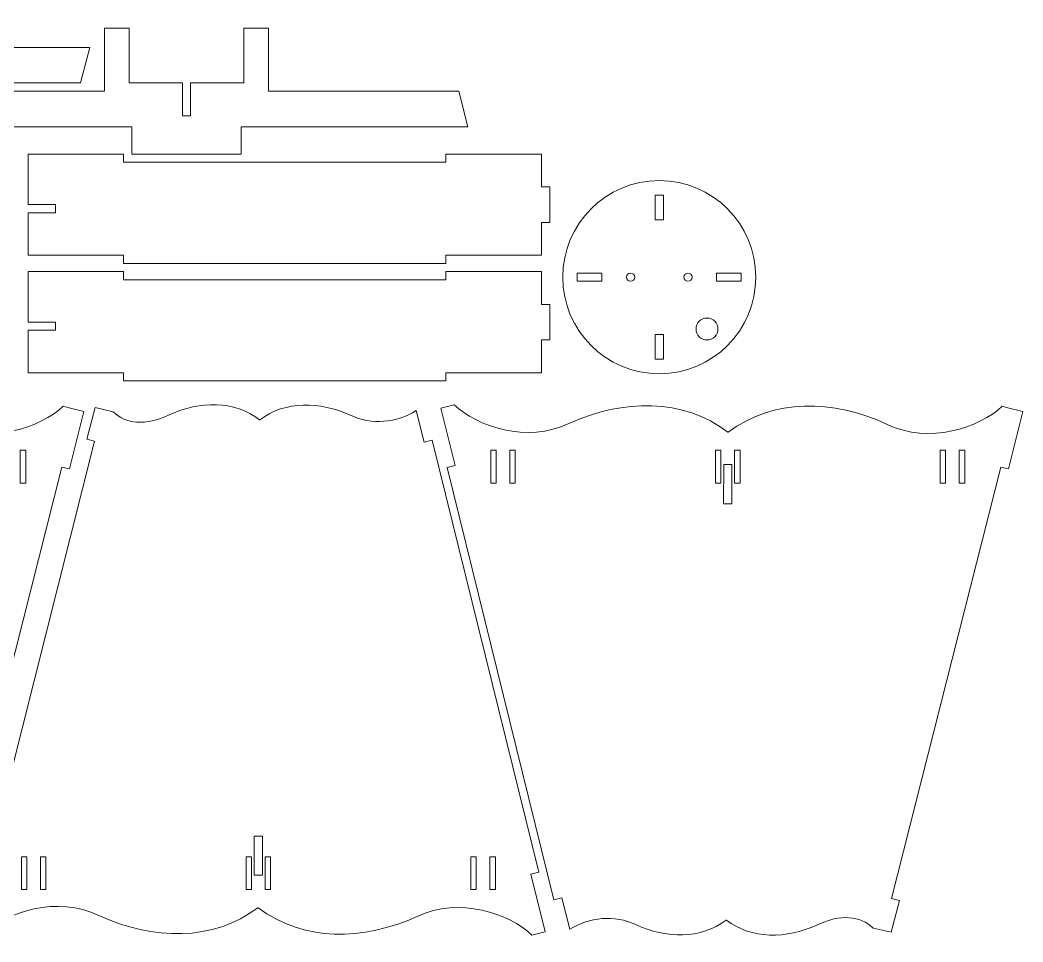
# Model space of a CAD drawing. Header units: millimetres. Extents: x -1461 to 1461, y -779 to 779.
# Drawn here: x -1096.3 to -729.1, y 65.5 to 402.8 of the extents above; entities that cross this region are included whole.
import ezdxf

# ---------------------------------------------------------------- set-up
doc = ezdxf.new("R2010")
doc.units = ezdxf.units.MM
doc.header["$MEASUREMENT"] = 0
doc.layers.add('Camada 1', color=7, linetype='Continuous')

msp = doc.modelspace()

# ---------------------------------------------------------------- linework, layer by layer
at = {"layer": 'Camada 1', "color": 250, "lineweight": 20}
for points, knots in [([(-1153.7978, 392.7788), (-1153.7978, 392.7788), (-1153.7978, 402.7788), (-1153.7978, 402.7788), (-1153.7978, 402.7788), (-1153.7978, 402.7788), (-1172.2978, 402.7788), (-1172.2978, 402.7788), (-1172.2978, 402.7788), (-1172.2978, 402.7788), (-1172.2978, 388.7788), (-1172.2978, 388.7788), (-1172.2978, 388.7788), (-1172.2978, 388.7788), (-1175.2978, 388.7788), (-1175.2978, 388.7788), (-1175.2978, 388.7788), (-1175.2978, 388.7788), (-1175.2978, 402.7788), (-1175.2978, 402.7788), (-1175.2978, 402.7788), (-1175.2978, 402.7788), (-1193.7978, 402.7788), (-1193.7978, 402.7788), (-1193.7978, 402.7788), (-1193.7978, 402.7788), (-1193.7978, 392.7788), (-1193.7978, 392.7788), (-1193.7978, 392.7788), (-1193.7978, 392.7788), (-1276.8488, 392.7788), (-1276.8488, 392.7788), (-1276.8488, 392.7788), (-1276.8488, 392.7788), (-1273.4941, 379.7788), (-1273.4941, 379.7788), (-1273.4941, 379.7788), (-1273.4941, 379.7788), (-1203.7978, 379.7788), (-1203.7978, 379.7788), (-1203.7978, 379.7788), (-1203.7978, 379.7788), (-1203.7978, 356.7788), (-1203.7978, 356.7788), (-1203.7978, 356.7788), (-1203.7978, 356.7788), (-1194.7978, 356.7788), (-1194.7978, 356.7788), (-1194.7978, 356.7788), (-1194.7978, 356.7788), (-1194.7978, 376.7788), (-1194.7978, 376.7788), (-1194.7978, 376.7788), (-1163.3899, 376.7788), (-1184.2057, 376.7788), (-1152.7978, 376.7788), (-1152.7978, 376.7788), (-1152.7978, 376.7788), (-1152.7978, 356.7788), (-1152.7978, 356.7788), (-1152.7978, 356.7788), (-1152.7978, 356.7788), (-1143.7978, 356.7788), (-1143.7978, 356.7788), (-1143.7978, 356.7788), (-1143.7978, 356.7788), (-1143.7978, 379.7788), (-1143.7978, 379.7788), (-1143.7978, 379.7788), (-1143.7978, 379.7788), (-1074.1015, 379.7788), (-1074.1015, 379.7788), (-1074.1015, 379.7788), (-1074.1015, 379.7788), (-1070.7468, 392.7788), (-1070.7468, 392.7788), (-1070.7468, 392.7788), (-1070.7468, 392.7788), (-1153.7978, 392.7788), (-1153.7978, 392.7788)], [0, 0, 0, 0, 0.04761905, 0.04761905, 0.04761905, 0.04761905, 0.0952381, 0.0952381, 0.0952381, 0.0952381, 0.14285714, 0.14285714, 0.14285714, 0.14285714, 0.19047619, 0.19047619, 0.19047619, 0.19047619, 0.23809524, 0.23809524, 0.23809524, 0.23809524, 0.28571429, 0.28571429, 0.28571429, 0.28571429, 0.33333333, 0.33333333, 0.33333333, 0.33333333, 0.38095238, 0.38095238, 0.38095238, 0.38095238, 0.42857143, 0.42857143, 0.42857143, 0.42857143, 0.47619048, 0.47619048, 0.47619048, 0.47619048, 0.52380952, 0.52380952, 0.52380952, 0.52380952, 0.57142857, 0.57142857, 0.57142857, 0.57142857, 0.61904762, 0.61904762, 0.61904762, 0.61904762, 0.66666667, 0.66666667, 0.66666667, 0.66666667, 0.71428571, 0.71428571, 0.71428571, 0.71428571, 0.76190476, 0.76190476, 0.76190476, 0.76190476, 0.80952381, 0.80952381, 0.80952381, 0.80952381, 0.85714286, 0.85714286, 0.85714286, 0.85714286, 0.9047619, 0.9047619, 0.9047619, 0.9047619, 1, 1, 1, 1]), ([(-1055.3664, 363.7788), (-1055.3664, 363.7788), (-1055.3664, 353.7788), (-1055.3664, 353.7788), (-1055.3664, 353.7788), (-1055.3664, 353.7788), (-1015.3664, 353.7788), (-1015.3664, 353.7788), (-1015.3664, 353.7788), (-1015.3664, 353.7788), (-1015.3664, 363.7788), (-1015.3664, 363.7788), (-1015.3664, 363.7788), (-1015.3664, 363.7788), (-932.3154, 363.7788), (-932.3154, 363.7788), (-932.3154, 363.7788), (-932.3154, 363.7788), (-935.6701, 376.7788), (-935.6701, 376.7788), (-935.6701, 376.7788), (-935.6701, 376.7788), (-1005.3664, 376.7788), (-1005.3664, 376.7788), (-1005.3664, 376.7788), (-1005.3664, 376.7788), (-1005.3664, 399.7788), (-1005.3664, 399.7788), (-1005.3664, 399.7788), (-1005.3664, 399.7788), (-1014.3664, 399.7788), (-1014.3664, 399.7788), (-1014.3664, 399.7788), (-1014.3664, 399.7788), (-1014.3664, 379.7788), (-1014.3664, 379.7788), (-1014.3664, 379.7788), (-1014.3664, 379.7788), (-1033.8664, 379.7788), (-1033.8664, 379.7788), (-1033.8664, 379.7788), (-1033.8664, 379.7788), (-1033.8664, 367.7788), (-1033.8664, 367.7788), (-1033.8664, 367.7788), (-1033.8664, 367.7788), (-1036.8664, 367.7788), (-1036.8664, 367.7788), (-1036.8664, 367.7788), (-1036.8664, 367.7788), (-1036.8664, 379.7788), (-1036.8664, 379.7788), (-1036.8664, 379.7788), (-1036.8664, 379.7788), (-1056.3664, 379.7788), (-1056.3664, 379.7788), (-1056.3664, 379.7788), (-1056.3664, 379.7788), (-1056.3664, 399.7788), (-1056.3664, 399.7788), (-1056.3664, 399.7788), (-1056.3664, 399.7788), (-1065.3664, 399.7788), (-1065.3664, 399.7788), (-1065.3664, 399.7788), (-1065.3664, 399.7788), (-1065.3664, 376.7788), (-1065.3664, 376.7788), (-1065.3664, 376.7788), (-1065.3664, 376.7788), (-1135.0627, 376.7788), (-1135.0627, 376.7788), (-1135.0627, 376.7788), (-1135.0627, 376.7788), (-1138.4174, 363.7788), (-1138.4174, 363.7788), (-1138.4174, 363.7788), (-1138.4174, 363.7788), (-1055.3664, 363.7788), (-1055.3664, 363.7788)], [0, 0, 0, 0, 0.04761905, 0.04761905, 0.04761905, 0.04761905, 0.0952381, 0.0952381, 0.0952381, 0.0952381, 0.14285714, 0.14285714, 0.14285714, 0.14285714, 0.19047619, 0.19047619, 0.19047619, 0.19047619, 0.23809524, 0.23809524, 0.23809524, 0.23809524, 0.28571429, 0.28571429, 0.28571429, 0.28571429, 0.33333333, 0.33333333, 0.33333333, 0.33333333, 0.38095238, 0.38095238, 0.38095238, 0.38095238, 0.42857143, 0.42857143, 0.42857143, 0.42857143, 0.47619048, 0.47619048, 0.47619048, 0.47619048, 0.52380952, 0.52380952, 0.52380952, 0.52380952, 0.57142857, 0.57142857, 0.57142857, 0.57142857, 0.61904762, 0.61904762, 0.61904762, 0.61904762, 0.66666667, 0.66666667, 0.66666667, 0.66666667, 0.71428571, 0.71428571, 0.71428571, 0.71428571, 0.76190476, 0.76190476, 0.76190476, 0.76190476, 0.80952381, 0.80952381, 0.80952381, 0.80952381, 0.85714286, 0.85714286, 0.85714286, 0.85714286, 0.9047619, 0.9047619, 0.9047619, 0.9047619, 1, 1, 1, 1]), ([(-1093.3664, 316.7788), (-1093.3664, 316.7788), (-1058.3664, 316.7788), (-1058.3664, 316.7788), (-1058.3664, 316.7788), (-1058.3664, 316.7788), (-1058.3664, 313.7788), (-1058.3664, 313.7788), (-1058.3664, 313.7788), (-1058.3664, 313.7788), (-940.3666, 313.7788), (-940.3666, 313.7788), (-940.3666, 313.7788), (-940.3666, 313.7788), (-940.3666, 316.7788), (-940.3666, 316.7788), (-940.3666, 316.7788), (-940.3666, 316.7788), (-905.3666, 316.7788), (-905.3666, 316.7788), (-905.3666, 316.7788), (-905.3666, 316.7788), (-905.3666, 328.7788), (-905.3666, 328.7788), (-905.3666, 328.7788), (-905.3666, 328.7788), (-902.299, 328.7788), (-902.299, 328.7788), (-902.299, 328.7788), (-902.299, 328.7788), (-902.299, 341.7788), (-902.299, 341.7788), (-902.299, 341.7788), (-902.299, 341.7788), (-905.3666, 341.7788), (-905.3666, 341.7788), (-905.3666, 341.7788), (-905.3666, 341.7788), (-905.3666, 353.7788), (-905.3666, 353.7788), (-905.3666, 353.7788), (-905.3666, 353.7788), (-940.3666, 353.7788), (-940.3666, 353.7788), (-940.3666, 353.7788), (-940.3666, 353.7788), (-940.3666, 350.7788), (-940.3666, 350.7788), (-940.3666, 350.7788), (-940.3666, 350.7788), (-1058.3664, 350.7788), (-1058.3664, 350.7788), (-1058.3664, 350.7788), (-1058.3664, 350.7788), (-1058.3664, 353.7788), (-1058.3664, 353.7788), (-1058.3664, 353.7788), (-1058.3664, 353.7788), (-1093.3664, 353.7788), (-1093.3664, 353.7788), (-1093.3664, 353.7788), (-1093.3664, 353.7788), (-1093.3664, 335.2788), (-1093.3664, 335.2788), (-1093.3664, 335.2788), (-1093.3664, 335.2788), (-1083.3664, 335.2788), (-1083.3664, 335.2788), (-1083.3664, 335.2788), (-1083.3664, 335.2788), (-1083.3664, 332.2788), (-1083.3664, 332.2788), (-1083.3664, 332.2788), (-1083.3664, 332.2788), (-1093.3664, 332.2788), (-1093.3664, 332.2788), (-1093.3664, 332.2788), (-1093.3664, 332.2788), (-1093.3664, 316.7788), (-1093.3664, 316.7788)], [0, 0, 0, 0, 0.04761905, 0.04761905, 0.04761905, 0.04761905, 0.0952381, 0.0952381, 0.0952381, 0.0952381, 0.14285714, 0.14285714, 0.14285714, 0.14285714, 0.19047619, 0.19047619, 0.19047619, 0.19047619, 0.23809524, 0.23809524, 0.23809524, 0.23809524, 0.28571429, 0.28571429, 0.28571429, 0.28571429, 0.33333333, 0.33333333, 0.33333333, 0.33333333, 0.38095238, 0.38095238, 0.38095238, 0.38095238, 0.42857143, 0.42857143, 0.42857143, 0.42857143, 0.47619048, 0.47619048, 0.47619048, 0.47619048, 0.52380952, 0.52380952, 0.52380952, 0.52380952, 0.57142857, 0.57142857, 0.57142857, 0.57142857, 0.61904762, 0.61904762, 0.61904762, 0.61904762, 0.66666667, 0.66666667, 0.66666667, 0.66666667, 0.71428571, 0.71428571, 0.71428571, 0.71428571, 0.76190476, 0.76190476, 0.76190476, 0.76190476, 0.80952381, 0.80952381, 0.80952381, 0.80952381, 0.85714286, 0.85714286, 0.85714286, 0.85714286, 0.9047619, 0.9047619, 0.9047619, 0.9047619, 1, 1, 1, 1]), ([(-826.9195, 308.7144), (-826.9195, 289.1921), (-842.7455, 273.3661), (-862.2678, 273.3661), (-862.2678, 273.3661), (-881.7901, 273.3661), (-897.6161, 289.1921), (-897.6161, 308.7144), (-897.6161, 308.7144), (-897.6161, 328.2367), (-881.7901, 344.0627), (-862.2678, 344.0627), (-862.2678, 344.0627), (-842.7455, 344.0627), (-826.9195, 328.2367), (-826.9195, 308.7144)], [0, 0, 0, 0, 0.2, 0.2, 0.2, 0.2, 0.4, 0.4, 0.4, 0.4, 0.6, 0.6, 0.6, 0.6, 1, 1, 1, 1]), ([(-860.7678, 338.7144), (-860.7678, 338.7144), (-860.7678, 329.7144), (-860.7678, 329.7144), (-860.7678, 329.7144), (-860.7678, 329.7144), (-863.7678, 329.7144), (-863.7678, 329.7144), (-863.7678, 329.7144), (-863.7678, 329.7144), (-863.7678, 338.7144), (-863.7678, 338.7144), (-863.7678, 338.7144), (-863.7678, 338.7144), (-860.7678, 338.7144), (-860.7678, 338.7144)], [0, 0, 0, 0, 0.2, 0.2, 0.2, 0.2, 0.4, 0.4, 0.4, 0.4, 0.6, 0.6, 0.6, 0.6, 1, 1, 1, 1]), ([(-1093.3664, 273.7788), (-1093.3664, 273.7788), (-1058.3664, 273.7788), (-1058.3664, 273.7788), (-1058.3664, 273.7788), (-1058.3664, 273.7788), (-1058.3664, 270.7788), (-1058.3664, 270.7788), (-1058.3664, 270.7788), (-1058.3664, 270.7788), (-940.3666, 270.7788), (-940.3666, 270.7788), (-940.3666, 270.7788), (-940.3666, 270.7788), (-940.3666, 273.7788), (-940.3666, 273.7788), (-940.3666, 273.7788), (-940.3666, 273.7788), (-905.3666, 273.7788), (-905.3666, 273.7788), (-905.3666, 273.7788), (-905.3666, 273.7788), (-905.3666, 285.7788), (-905.3666, 285.7788), (-905.3666, 285.7788), (-905.3666, 285.7788), (-902.299, 285.7788), (-902.299, 285.7788), (-902.299, 285.7788), (-902.299, 285.7788), (-902.299, 298.7788), (-902.299, 298.7788), (-902.299, 298.7788), (-902.299, 298.7788), (-905.3666, 298.7788), (-905.3666, 298.7788), (-905.3666, 298.7788), (-905.3666, 298.7788), (-905.3666, 310.7788), (-905.3666, 310.7788), (-905.3666, 310.7788), (-905.3666, 310.7788), (-940.3666, 310.7788), (-940.3666, 310.7788), (-940.3666, 310.7788), (-940.3666, 310.7788), (-940.3666, 307.7788), (-940.3666, 307.7788), (-940.3666, 307.7788), (-940.3666, 307.7788), (-1058.3664, 307.7788), (-1058.3664, 307.7788), (-1058.3664, 307.7788), (-1058.3664, 307.7788), (-1058.3664, 310.7788), (-1058.3664, 310.7788), (-1058.3664, 310.7788), (-1058.3664, 310.7788), (-1093.3664, 310.7788), (-1093.3664, 310.7788), (-1093.3664, 310.7788), (-1093.3664, 310.7788), (-1093.3664, 292.2788), (-1093.3664, 292.2788), (-1093.3664, 292.2788), (-1093.3664, 292.2788), (-1083.3664, 292.2788), (-1083.3664, 292.2788), (-1083.3664, 292.2788), (-1083.3664, 292.2788), (-1083.3664, 289.2788), (-1083.3664, 289.2788), (-1083.3664, 289.2788), (-1083.3664, 289.2788), (-1093.3664, 289.2788), (-1093.3664, 289.2788), (-1093.3664, 289.2788), (-1093.3664, 289.2788), (-1093.3664, 273.7788), (-1093.3664, 273.7788)], [0, 0, 0, 0, 0.04761905, 0.04761905, 0.04761905, 0.04761905, 0.0952381, 0.0952381, 0.0952381, 0.0952381, 0.14285714, 0.14285714, 0.14285714, 0.14285714, 0.19047619, 0.19047619, 0.19047619, 0.19047619, 0.23809524, 0.23809524, 0.23809524, 0.23809524, 0.28571429, 0.28571429, 0.28571429, 0.28571429, 0.33333333, 0.33333333, 0.33333333, 0.33333333, 0.38095238, 0.38095238, 0.38095238, 0.38095238, 0.42857143, 0.42857143, 0.42857143, 0.42857143, 0.47619048, 0.47619048, 0.47619048, 0.47619048, 0.52380952, 0.52380952, 0.52380952, 0.52380952, 0.57142857, 0.57142857, 0.57142857, 0.57142857, 0.61904762, 0.61904762, 0.61904762, 0.61904762, 0.66666667, 0.66666667, 0.66666667, 0.66666667, 0.71428571, 0.71428571, 0.71428571, 0.71428571, 0.76190476, 0.76190476, 0.76190476, 0.76190476, 0.80952381, 0.80952381, 0.80952381, 0.80952381, 0.85714286, 0.85714286, 0.85714286, 0.85714286, 0.9047619, 0.9047619, 0.9047619, 0.9047619, 1, 1, 1, 1]), ([(-883.2678, 307.2144), (-883.2678, 307.2144), (-892.2678, 307.2144), (-892.2678, 307.2144), (-892.2678, 307.2144), (-892.2678, 307.2144), (-892.2678, 310.2144), (-892.2678, 310.2144), (-892.2678, 310.2144), (-892.2678, 310.2144), (-883.2678, 310.2144), (-883.2678, 310.2144), (-883.2678, 310.2144), (-883.2678, 310.2144), (-883.2678, 307.2144), (-883.2678, 307.2144)], [0, 0, 0, 0, 0.2, 0.2, 0.2, 0.2, 0.4, 0.4, 0.4, 0.4, 0.6, 0.6, 0.6, 0.6, 1, 1, 1, 1]), ([(-871.2678, 308.7144), (-871.2678, 307.8859), (-871.9393, 307.2144), (-872.7678, 307.2144), (-872.7678, 307.2144), (-873.5963, 307.2144), (-874.2678, 307.8859), (-874.2678, 308.7144), (-874.2678, 308.7144), (-874.2678, 309.5429), (-873.5963, 310.2144), (-872.7678, 310.2144), (-872.7678, 310.2144), (-871.9393, 310.2144), (-871.2678, 309.5429), (-871.2678, 308.7144)], [0, 0, 0, 0, 0.2, 0.2, 0.2, 0.2, 0.4, 0.4, 0.4, 0.4, 0.6, 0.6, 0.6, 0.6, 1, 1, 1, 1]), ([(-850.2678, 308.7144), (-850.2678, 307.8859), (-850.9393, 307.2144), (-851.7678, 307.2144), (-851.7678, 307.2144), (-852.5963, 307.2144), (-853.2678, 307.8859), (-853.2678, 308.7144), (-853.2678, 308.7144), (-853.2678, 309.5429), (-852.5963, 310.2144), (-851.7678, 310.2144), (-851.7678, 310.2144), (-850.9393, 310.2144), (-850.2678, 309.5429), (-850.2678, 308.7144)], [0, 0, 0, 0, 0.2, 0.2, 0.2, 0.2, 0.4, 0.4, 0.4, 0.4, 0.6, 0.6, 0.6, 0.6, 1, 1, 1, 1]), ([(-832.2678, 307.2144), (-832.2678, 307.2144), (-841.2678, 307.2144), (-841.2678, 307.2144), (-841.2678, 307.2144), (-841.2678, 307.2144), (-841.2678, 310.2144), (-841.2678, 310.2144), (-841.2678, 310.2144), (-841.2678, 310.2144), (-832.2678, 310.2144), (-832.2678, 310.2144), (-832.2678, 310.2144), (-832.2678, 310.2144), (-832.2678, 307.2144), (-832.2678, 307.2144)], [0, 0, 0, 0, 0.2, 0.2, 0.2, 0.2, 0.4, 0.4, 0.4, 0.4, 0.6, 0.6, 0.6, 0.6, 1, 1, 1, 1]), ([(-840.8049, 289.7673), (-840.8049, 287.5581), (-842.5957, 285.7673), (-844.8049, 285.7673), (-844.8049, 285.7673), (-847.0141, 285.7673), (-848.8049, 287.5581), (-848.8049, 289.7673), (-848.8049, 289.7673), (-848.8049, 291.9765), (-847.0141, 293.7673), (-844.8049, 293.7673), (-844.8049, 293.7673), (-842.5957, 293.7673), (-840.8049, 291.9765), (-840.8049, 289.7673)], [0, 0, 0, 0, 0.2, 0.2, 0.2, 0.2, 0.4, 0.4, 0.4, 0.4, 0.6, 0.6, 0.6, 0.6, 1, 1, 1, 1]), ([(-860.7678, 287.7144), (-860.7678, 287.7144), (-860.7678, 278.7144), (-860.7678, 278.7144), (-860.7678, 278.7144), (-860.7678, 278.7144), (-863.7678, 278.7144), (-863.7678, 278.7144), (-863.7678, 278.7144), (-863.7678, 278.7144), (-863.7678, 287.7144), (-863.7678, 287.7144), (-863.7678, 287.7144), (-863.7678, 287.7144), (-860.7678, 287.7144), (-860.7678, 287.7144)], [0, 0, 0, 0, 0.2, 0.2, 0.2, 0.2, 0.4, 0.4, 0.4, 0.4, 0.6, 0.6, 0.6, 0.6, 1, 1, 1, 1]), ([(-1244.5971, 80.9716), (-1244.5971, 80.9716), (-1241.6873, 81.6919), (-1241.6873, 81.6919), (-1241.6873, 81.6919), (-1241.6873, 81.6919), (-1238.7111, 70.1303), (-1238.7111, 70.1303), (-1238.7111, 70.1303), (-1231.6207, 74.7445), (-1222.4342, 75.4109), (-1214.674, 71.8739), (-1214.674, 71.8739), (-1203.3838, 66.728), (-1190.8689, 66.4554), (-1181.5174, 73.4988), (-1181.5174, 73.4988), (-1181.5174, 73.4988), (-1181.471, 73.4976), (-1181.471, 73.4976), (-1181.471, 73.4976), (-1181.471, 73.4976), (-1181.4243, 73.4985), (-1181.4243, 73.4985), (-1181.4243, 73.4985), (-1172.1155, 66.4055), (-1159.599, 66.6111), (-1148.2781, 71.6969), (-1148.2781, 71.6969), (-1139.6105, 75.8503), (-1132.4357, 75.0729), (-1127.7513, 70.5923), (-1127.7513, 70.5923), (-1127.7513, 70.5923), (-1121.1725, 69.0515), (-1121.1725, 69.0515), (-1121.1725, 69.0515), (-1121.1725, 69.0515), (-1118.1032, 80.6625), (-1118.1032, 80.6625), (-1118.1032, 80.6625), (-1118.1032, 80.6625), (-1120.9793, 81.3794), (-1120.9793, 81.3794), (-1120.9793, 81.3794), (-1120.9793, 81.3794), (-1081.0308, 239.25), (-1081.0308, 239.25), (-1081.0308, 239.25), (-1081.0308, 239.25), (-1078.1824, 238.54), (-1078.1824, 238.54), (-1078.1824, 238.54), (-1078.1824, 238.54), (-1072.8779, 259.6075), (-1072.8779, 259.6075), (-1072.8779, 259.6075), (-1072.8779, 259.6075), (-1078.8479, 261.0731), (-1078.8479, 261.0731), (-1078.8479, 261.0731), (-1078.8479, 261.0731), (-1080.4594, 261.5064), (-1080.4594, 261.5064), (-1080.4594, 261.5064), (-1088.7328, 253.6358), (-1107.3604, 247.4493), (-1122.5386, 254.8706), (-1122.5386, 254.8706), (-1142.3673, 263.9641), (-1164.3462, 264.4482), (-1180.7679, 252.0065), (-1180.7679, 252.0065), (-1180.7679, 252.0065), (-1180.8493, 252.0088), (-1180.8493, 252.0088), (-1180.8493, 252.0088), (-1180.8493, 252.0088), (-1180.9308, 252.007), (-1180.9308, 252.007), (-1180.9308, 252.007), (-1197.2806, 264.5403), (-1219.2615, 264.1791), (-1239.1427, 255.1966), (-1239.1427, 255.1966), (-1254.3634, 247.8604), (-1272.8806, 254.1295), (-1281.1083, 262.0462), (-1281.1083, 262.0462), (-1281.1083, 262.0462), (-1285.9801, 260.8225), (-1285.9801, 260.8225), (-1285.9801, 260.8225), (-1285.9801, 260.8225), (-1280.7316, 239.7884), (-1280.7316, 239.7884), (-1280.7316, 239.7884), (-1280.7316, 239.7884), (-1283.6436, 239.0675), (-1283.6436, 239.0675), (-1283.6436, 239.0675), (-1283.6436, 239.0675), (-1244.5971, 80.9716), (-1244.5971, 80.9716)], [0, 0, 0, 0, 0.03703704, 0.03703704, 0.03703704, 0.03703704, 0.07407407, 0.07407407, 0.07407407, 0.07407407, 0.11111111, 0.11111111, 0.11111111, 0.11111111, 0.14814815, 0.14814815, 0.14814815, 0.14814815, 0.18518519, 0.18518519, 0.18518519, 0.18518519, 0.22222222, 0.22222222, 0.22222222, 0.22222222, 0.25925926, 0.25925926, 0.25925926, 0.25925926, 0.2962963, 0.2962963, 0.2962963, 0.2962963, 0.33333333, 0.33333333, 0.33333333, 0.33333333, 0.37037037, 0.37037037, 0.37037037, 0.37037037, 0.40740741, 0.40740741, 0.40740741, 0.40740741, 0.44444444, 0.44444444, 0.44444444, 0.44444444, 0.48148148, 0.48148148, 0.48148148, 0.48148148, 0.51851852, 0.51851852, 0.51851852, 0.51851852, 0.55555556, 0.55555556, 0.55555556, 0.55555556, 0.59259259, 0.59259259, 0.59259259, 0.59259259, 0.62962963, 0.62962963, 0.62962963, 0.62962963, 0.66666667, 0.66666667, 0.66666667, 0.66666667, 0.7037037, 0.7037037, 0.7037037, 0.7037037, 0.74074074, 0.74074074, 0.74074074, 0.74074074, 0.77777778, 0.77777778, 0.77777778, 0.77777778, 0.81481481, 0.81481481, 0.81481481, 0.81481481, 0.85185185, 0.85185185, 0.85185185, 0.85185185, 0.88888889, 0.88888889, 0.88888889, 0.88888889, 0.92592593, 0.92592593, 0.92592593, 0.92592593, 1, 1, 1, 1]), ([(-900.8504, 80.9716), (-900.8504, 80.9716), (-897.9406, 81.6919), (-897.9406, 81.6919), (-897.9406, 81.6919), (-897.9406, 81.6919), (-894.9644, 70.1303), (-894.9644, 70.1303), (-894.9644, 70.1303), (-887.874, 74.7445), (-878.6875, 75.4109), (-870.9273, 71.8739), (-870.9273, 71.8739), (-859.6371, 66.728), (-847.1222, 66.4554), (-837.7707, 73.4988), (-837.7707, 73.4988), (-837.7707, 73.4988), (-837.7243, 73.4976), (-837.7243, 73.4976), (-837.7243, 73.4976), (-837.7243, 73.4976), (-837.6776, 73.4985), (-837.6776, 73.4985), (-837.6776, 73.4985), (-828.3688, 66.4055), (-815.8523, 66.6111), (-804.5314, 71.6969), (-804.5314, 71.6969), (-795.8638, 75.8503), (-788.689, 75.0729), (-784.0046, 70.5923), (-784.0046, 70.5923), (-784.0046, 70.5923), (-777.4258, 69.0515), (-777.4258, 69.0515), (-777.4258, 69.0515), (-777.4258, 69.0515), (-774.3565, 80.6625), (-774.3565, 80.6625), (-774.3565, 80.6625), (-774.3565, 80.6625), (-777.2326, 81.3794), (-777.2326, 81.3794), (-777.2326, 81.3794), (-777.2326, 81.3794), (-737.2841, 239.25), (-737.2841, 239.25), (-737.2841, 239.25), (-737.2841, 239.25), (-734.4357, 238.54), (-734.4357, 238.54), (-734.4357, 238.54), (-734.4357, 238.54), (-729.1312, 259.6075), (-729.1312, 259.6075), (-729.1312, 259.6075), (-729.1312, 259.6075), (-735.1012, 261.0731), (-735.1012, 261.0731), (-735.1012, 261.0731), (-735.1012, 261.0731), (-736.7127, 261.5064), (-736.7127, 261.5064), (-736.7127, 261.5064), (-744.9861, 253.6358), (-763.6137, 247.4493), (-778.7919, 254.8706), (-778.7919, 254.8706), (-798.6206, 263.9641), (-820.5995, 264.4482), (-837.0212, 252.0065), (-837.0212, 252.0065), (-837.0212, 252.0065), (-837.1026, 252.0088), (-837.1026, 252.0088), (-837.1026, 252.0088), (-837.1026, 252.0088), (-837.1841, 252.007), (-837.1841, 252.007), (-837.1841, 252.007), (-853.5339, 264.5403), (-875.5148, 264.1791), (-895.396, 255.1966), (-895.396, 255.1966), (-910.6167, 247.8604), (-929.1339, 254.1295), (-937.3616, 262.0462), (-937.3616, 262.0462), (-937.3616, 262.0462), (-942.2334, 260.8225), (-942.2334, 260.8225), (-942.2334, 260.8225), (-942.2334, 260.8225), (-936.9849, 239.7884), (-936.9849, 239.7884), (-936.9849, 239.7884), (-936.9849, 239.7884), (-939.8969, 239.0675), (-939.8969, 239.0675), (-939.8969, 239.0675), (-939.8969, 239.0675), (-900.8504, 80.9716), (-900.8504, 80.9716)], [0, 0, 0, 0, 0.03703704, 0.03703704, 0.03703704, 0.03703704, 0.07407407, 0.07407407, 0.07407407, 0.07407407, 0.11111111, 0.11111111, 0.11111111, 0.11111111, 0.14814815, 0.14814815, 0.14814815, 0.14814815, 0.18518519, 0.18518519, 0.18518519, 0.18518519, 0.22222222, 0.22222222, 0.22222222, 0.22222222, 0.25925926, 0.25925926, 0.25925926, 0.25925926, 0.2962963, 0.2962963, 0.2962963, 0.2962963, 0.33333333, 0.33333333, 0.33333333, 0.33333333, 0.37037037, 0.37037037, 0.37037037, 0.37037037, 0.40740741, 0.40740741, 0.40740741, 0.40740741, 0.44444444, 0.44444444, 0.44444444, 0.44444444, 0.48148148, 0.48148148, 0.48148148, 0.48148148, 0.51851852, 0.51851852, 0.51851852, 0.51851852, 0.55555556, 0.55555556, 0.55555556, 0.55555556, 0.59259259, 0.59259259, 0.59259259, 0.59259259, 0.62962963, 0.62962963, 0.62962963, 0.62962963, 0.66666667, 0.66666667, 0.66666667, 0.66666667, 0.7037037, 0.7037037, 0.7037037, 0.7037037, 0.74074074, 0.74074074, 0.74074074, 0.74074074, 0.77777778, 0.77777778, 0.77777778, 0.77777778, 0.81481481, 0.81481481, 0.81481481, 0.81481481, 0.85185185, 0.85185185, 0.85185185, 0.85185185, 0.88888889, 0.88888889, 0.88888889, 0.88888889, 0.92592593, 0.92592593, 0.92592593, 0.92592593, 1, 1, 1, 1]), ([(-945.3947, 249.0856), (-945.3947, 249.0856), (-948.3045, 248.3653), (-948.3045, 248.3653), (-948.3045, 248.3653), (-948.3045, 248.3653), (-951.2807, 259.9269), (-951.2807, 259.9269), (-951.2807, 259.9269), (-958.3711, 255.3127), (-967.5576, 254.6463), (-975.3178, 258.1833), (-975.3178, 258.1833), (-986.608, 263.3292), (-999.1229, 263.6018), (-1008.4744, 256.5584), (-1008.4744, 256.5584), (-1008.4744, 256.5584), (-1008.5208, 256.5596), (-1008.5208, 256.5596), (-1008.5208, 256.5596), (-1008.5208, 256.5596), (-1008.5675, 256.5587), (-1008.5675, 256.5587), (-1008.5675, 256.5587), (-1017.8763, 263.6517), (-1030.3928, 263.4461), (-1041.7137, 258.3603), (-1041.7137, 258.3603), (-1050.3813, 254.2069), (-1057.5561, 254.9843), (-1062.2405, 259.4649), (-1062.2405, 259.4649), (-1062.2405, 259.4649), (-1068.8193, 261.0057), (-1068.8193, 261.0057), (-1068.8193, 261.0057), (-1068.8193, 261.0057), (-1071.8886, 249.3947), (-1071.8886, 249.3947), (-1071.8886, 249.3947), (-1071.8886, 249.3947), (-1069.0125, 248.6778), (-1069.0125, 248.6778), (-1069.0125, 248.6778), (-1069.0125, 248.6778), (-1108.961, 90.8072), (-1108.961, 90.8072), (-1108.961, 90.8072), (-1108.961, 90.8072), (-1111.8094, 91.5172), (-1111.8094, 91.5172), (-1111.8094, 91.5172), (-1111.8094, 91.5172), (-1117.1139, 70.4497), (-1117.1139, 70.4497), (-1117.1139, 70.4497), (-1117.1139, 70.4497), (-1111.1439, 68.9841), (-1111.1439, 68.9841), (-1111.1439, 68.9841), (-1111.1439, 68.9841), (-1109.5324, 68.5508), (-1109.5324, 68.5508), (-1109.5324, 68.5508), (-1101.259, 76.4214), (-1082.6314, 82.6079), (-1067.4532, 75.1866), (-1067.4532, 75.1866), (-1047.6245, 66.0931), (-1025.6456, 65.609), (-1009.2239, 78.0507), (-1009.2239, 78.0507), (-1009.2239, 78.0507), (-1009.1425, 78.0484), (-1009.1425, 78.0484), (-1009.1425, 78.0484), (-1009.1425, 78.0484), (-1009.061, 78.0502), (-1009.061, 78.0502), (-1009.061, 78.0502), (-992.7112, 65.5169), (-970.7303, 65.8781), (-950.8491, 74.8606), (-950.8491, 74.8606), (-935.6284, 82.1968), (-917.1112, 75.9277), (-908.8835, 68.011), (-908.8835, 68.011), (-908.8835, 68.011), (-904.0117, 69.2347), (-904.0117, 69.2347), (-904.0117, 69.2347), (-904.0117, 69.2347), (-909.2602, 90.2688), (-909.2602, 90.2688), (-909.2602, 90.2688), (-909.2602, 90.2688), (-906.3482, 90.9897), (-906.3482, 90.9897), (-906.3482, 90.9897), (-906.3482, 90.9897), (-945.3947, 249.0856), (-945.3947, 249.0856)], [0, 0, 0, 0, 0.03703704, 0.03703704, 0.03703704, 0.03703704, 0.07407407, 0.07407407, 0.07407407, 0.07407407, 0.11111111, 0.11111111, 0.11111111, 0.11111111, 0.14814815, 0.14814815, 0.14814815, 0.14814815, 0.18518519, 0.18518519, 0.18518519, 0.18518519, 0.22222222, 0.22222222, 0.22222222, 0.22222222, 0.25925926, 0.25925926, 0.25925926, 0.25925926, 0.2962963, 0.2962963, 0.2962963, 0.2962963, 0.33333333, 0.33333333, 0.33333333, 0.33333333, 0.37037037, 0.37037037, 0.37037037, 0.37037037, 0.40740741, 0.40740741, 0.40740741, 0.40740741, 0.44444444, 0.44444444, 0.44444444, 0.44444444, 0.48148148, 0.48148148, 0.48148148, 0.48148148, 0.51851852, 0.51851852, 0.51851852, 0.51851852, 0.55555556, 0.55555556, 0.55555556, 0.55555556, 0.59259259, 0.59259259, 0.59259259, 0.59259259, 0.62962963, 0.62962963, 0.62962963, 0.62962963, 0.66666667, 0.66666667, 0.66666667, 0.66666667, 0.7037037, 0.7037037, 0.7037037, 0.7037037, 0.74074074, 0.74074074, 0.74074074, 0.74074074, 0.77777778, 0.77777778, 0.77777778, 0.77777778, 0.81481481, 0.81481481, 0.81481481, 0.81481481, 0.85185185, 0.85185185, 0.85185185, 0.85185185, 0.88888889, 0.88888889, 0.88888889, 0.88888889, 0.92592593, 0.92592593, 0.92592593, 0.92592593, 1, 1, 1, 1]), ([(-1094.197, 233.3804), (-1094.197, 233.3804), (-1096.197, 233.3804), (-1096.197, 233.3804), (-1096.197, 233.3804), (-1096.197, 233.3804), (-1096.197, 245.3804), (-1096.197, 245.3804), (-1096.197, 245.3804), (-1096.197, 245.3804), (-1094.197, 245.3804), (-1094.197, 245.3804), (-1094.197, 245.3804), (-1094.197, 245.3804), (-1094.197, 233.3804), (-1094.197, 233.3804)], [0, 0, 0, 0, 0.2, 0.2, 0.2, 0.2, 0.4, 0.4, 0.4, 0.4, 0.6, 0.6, 0.6, 0.6, 1, 1, 1, 1]), ([(-921.9751, 233.3804), (-921.9751, 233.3804), (-923.9751, 233.3804), (-923.9751, 233.3804), (-923.9751, 233.3804), (-923.9751, 233.3804), (-923.9751, 245.3804), (-923.9751, 245.3804), (-923.9751, 245.3804), (-923.9751, 245.3804), (-921.9751, 245.3804), (-921.9751, 245.3804), (-921.9751, 245.3804), (-921.9751, 245.3804), (-921.9751, 233.3804), (-921.9751, 233.3804)], [0, 0, 0, 0, 0.2, 0.2, 0.2, 0.2, 0.4, 0.4, 0.4, 0.4, 0.6, 0.6, 0.6, 0.6, 1, 1, 1, 1]), ([(-914.9751, 233.3804), (-914.9751, 233.3804), (-916.9751, 233.3804), (-916.9751, 233.3804), (-916.9751, 233.3804), (-916.9751, 233.3804), (-916.9751, 245.3804), (-916.9751, 245.3804), (-916.9751, 245.3804), (-916.9751, 245.3804), (-914.9751, 245.3804), (-914.9751, 245.3804), (-914.9751, 245.3804), (-914.9751, 245.3804), (-914.9751, 233.3804), (-914.9751, 233.3804)], [0, 0, 0, 0, 0.2, 0.2, 0.2, 0.2, 0.4, 0.4, 0.4, 0.4, 0.6, 0.6, 0.6, 0.6, 1, 1, 1, 1]), ([(-839.7035, 233.3804), (-839.7035, 233.3804), (-841.7035, 233.3804), (-841.7035, 233.3804), (-841.7035, 233.3804), (-841.7035, 233.3804), (-841.7035, 245.3804), (-841.7035, 245.3804), (-841.7035, 245.3804), (-841.7035, 245.3804), (-839.7035, 245.3804), (-839.7035, 245.3804), (-839.7035, 245.3804), (-839.7035, 245.3804), (-839.7035, 233.3804), (-839.7035, 233.3804)], [0, 0, 0, 0, 0.2, 0.2, 0.2, 0.2, 0.4, 0.4, 0.4, 0.4, 0.6, 0.6, 0.6, 0.6, 1, 1, 1, 1]), ([(-832.7035, 233.3804), (-832.7035, 233.3804), (-834.7035, 233.3804), (-834.7035, 233.3804), (-834.7035, 233.3804), (-834.7035, 233.3804), (-834.7035, 245.3804), (-834.7035, 245.3804), (-834.7035, 245.3804), (-834.7035, 245.3804), (-832.7035, 245.3804), (-832.7035, 245.3804), (-832.7035, 245.3804), (-832.7035, 245.3804), (-832.7035, 233.3804), (-832.7035, 233.3804)], [0, 0, 0, 0, 0.2, 0.2, 0.2, 0.2, 0.4, 0.4, 0.4, 0.4, 0.6, 0.6, 0.6, 0.6, 1, 1, 1, 1]), ([(-757.4503, 233.3804), (-757.4503, 233.3804), (-759.4503, 233.3804), (-759.4503, 233.3804), (-759.4503, 233.3804), (-759.4503, 233.3804), (-759.4503, 245.3804), (-759.4503, 245.3804), (-759.4503, 245.3804), (-759.4503, 245.3804), (-757.4503, 245.3804), (-757.4503, 245.3804), (-757.4503, 245.3804), (-757.4503, 245.3804), (-757.4503, 233.3804), (-757.4503, 233.3804)], [0, 0, 0, 0, 0.2, 0.2, 0.2, 0.2, 0.4, 0.4, 0.4, 0.4, 0.6, 0.6, 0.6, 0.6, 1, 1, 1, 1]), ([(-750.4503, 233.3804), (-750.4503, 233.3804), (-752.4503, 233.3804), (-752.4503, 233.3804), (-752.4503, 233.3804), (-752.4503, 233.3804), (-752.4503, 245.3804), (-752.4503, 245.3804), (-752.4503, 245.3804), (-752.4503, 245.3804), (-750.4503, 245.3804), (-750.4503, 245.3804), (-750.4503, 245.3804), (-750.4503, 245.3804), (-750.4503, 233.3804), (-750.4503, 233.3804)], [0, 0, 0, 0, 0.2, 0.2, 0.2, 0.2, 0.4, 0.4, 0.4, 0.4, 0.6, 0.6, 0.6, 0.6, 1, 1, 1, 1]), ([(-838.7127, 225.8421), (-838.7127, 225.8421), (-838.6704, 240.1678), (-838.6704, 240.1678), (-838.6704, 240.1678), (-838.6704, 240.1678), (-835.6704, 240.159), (-835.6704, 240.159), (-835.6704, 240.159), (-835.6704, 240.159), (-835.7126, 225.8332), (-835.7126, 225.8332), (-835.7126, 225.8332), (-835.7126, 225.8332), (-838.7127, 225.8421), (-838.7127, 225.8421)], [0, 0, 0, 0, 0.2, 0.2, 0.2, 0.2, 0.4, 0.4, 0.4, 0.4, 0.6, 0.6, 0.6, 0.6, 1, 1, 1, 1]), ([(-1007.5324, 104.2151), (-1007.5324, 104.2151), (-1007.5747, 89.8894), (-1007.5747, 89.8894), (-1007.5747, 89.8894), (-1007.5747, 89.8894), (-1010.5747, 89.8982), (-1010.5747, 89.8982), (-1010.5747, 89.8982), (-1010.5747, 89.8982), (-1010.5325, 104.224), (-1010.5325, 104.224), (-1010.5325, 104.224), (-1010.5325, 104.224), (-1007.5324, 104.2151), (-1007.5324, 104.2151)], [0, 0, 0, 0, 0.2, 0.2, 0.2, 0.2, 0.4, 0.4, 0.4, 0.4, 0.6, 0.6, 0.6, 0.6, 1, 1, 1, 1]), ([(-1095.7948, 96.6768), (-1095.7948, 96.6768), (-1093.7948, 96.6768), (-1093.7948, 96.6768), (-1093.7948, 96.6768), (-1093.7948, 96.6768), (-1093.7948, 84.6768), (-1093.7948, 84.6768), (-1093.7948, 84.6768), (-1093.7948, 84.6768), (-1095.7948, 84.6768), (-1095.7948, 84.6768), (-1095.7948, 84.6768), (-1095.7948, 84.6768), (-1095.7948, 96.6768), (-1095.7948, 96.6768)], [0, 0, 0, 0, 0.2, 0.2, 0.2, 0.2, 0.4, 0.4, 0.4, 0.4, 0.6, 0.6, 0.6, 0.6, 1, 1, 1, 1]), ([(-1088.7948, 96.6768), (-1088.7948, 96.6768), (-1086.7948, 96.6768), (-1086.7948, 96.6768), (-1086.7948, 96.6768), (-1086.7948, 96.6768), (-1086.7948, 84.6768), (-1086.7948, 84.6768), (-1086.7948, 84.6768), (-1086.7948, 84.6768), (-1088.7948, 84.6768), (-1088.7948, 84.6768), (-1088.7948, 84.6768), (-1088.7948, 84.6768), (-1088.7948, 96.6768), (-1088.7948, 96.6768)], [0, 0, 0, 0, 0.2, 0.2, 0.2, 0.2, 0.4, 0.4, 0.4, 0.4, 0.6, 0.6, 0.6, 0.6, 1, 1, 1, 1]), ([(-1013.5416, 96.6768), (-1013.5416, 96.6768), (-1011.5416, 96.6768), (-1011.5416, 96.6768), (-1011.5416, 96.6768), (-1011.5416, 96.6768), (-1011.5416, 84.6768), (-1011.5416, 84.6768), (-1011.5416, 84.6768), (-1011.5416, 84.6768), (-1013.5416, 84.6768), (-1013.5416, 84.6768), (-1013.5416, 84.6768), (-1013.5416, 84.6768), (-1013.5416, 96.6768), (-1013.5416, 96.6768)], [0, 0, 0, 0, 0.2, 0.2, 0.2, 0.2, 0.4, 0.4, 0.4, 0.4, 0.6, 0.6, 0.6, 0.6, 1, 1, 1, 1]), ([(-1006.5416, 96.6768), (-1006.5416, 96.6768), (-1004.5416, 96.6768), (-1004.5416, 96.6768), (-1004.5416, 96.6768), (-1004.5416, 96.6768), (-1004.5416, 84.6768), (-1004.5416, 84.6768), (-1004.5416, 84.6768), (-1004.5416, 84.6768), (-1006.5416, 84.6768), (-1006.5416, 84.6768), (-1006.5416, 84.6768), (-1006.5416, 84.6768), (-1006.5416, 96.6768), (-1006.5416, 96.6768)], [0, 0, 0, 0, 0.2, 0.2, 0.2, 0.2, 0.4, 0.4, 0.4, 0.4, 0.6, 0.6, 0.6, 0.6, 1, 1, 1, 1]), ([(-931.27, 96.6768), (-931.27, 96.6768), (-929.27, 96.6768), (-929.27, 96.6768), (-929.27, 96.6768), (-929.27, 96.6768), (-929.27, 84.6768), (-929.27, 84.6768), (-929.27, 84.6768), (-929.27, 84.6768), (-931.27, 84.6768), (-931.27, 84.6768), (-931.27, 84.6768), (-931.27, 84.6768), (-931.27, 96.6768), (-931.27, 96.6768)], [0, 0, 0, 0, 0.2, 0.2, 0.2, 0.2, 0.4, 0.4, 0.4, 0.4, 0.6, 0.6, 0.6, 0.6, 1, 1, 1, 1]), ([(-924.27, 96.6768), (-924.27, 96.6768), (-922.27, 96.6768), (-922.27, 96.6768), (-922.27, 96.6768), (-922.27, 96.6768), (-922.27, 84.6768), (-922.27, 84.6768), (-922.27, 84.6768), (-922.27, 84.6768), (-924.27, 84.6768), (-924.27, 84.6768), (-924.27, 84.6768), (-924.27, 84.6768), (-924.27, 96.6768), (-924.27, 96.6768)], [0, 0, 0, 0, 0.2, 0.2, 0.2, 0.2, 0.4, 0.4, 0.4, 0.4, 0.6, 0.6, 0.6, 0.6, 1, 1, 1, 1])]:
    msp.add_open_spline(points, degree=3, knots=knots, dxfattribs=at)

doc.saveas('drawing.dxf')
